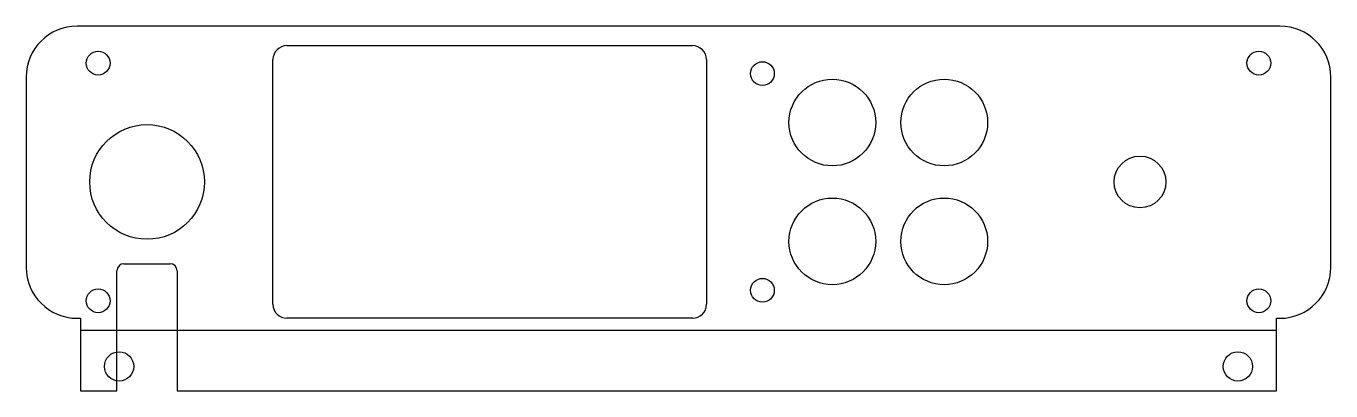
# Model space of a CAD drawing. Header units: millimetres. Extents: x -93 to 93, y -6 to 46.
import ezdxf

# ---------------------------------------------------------------- set-up
doc = ezdxf.new("R2010")
doc.units = ezdxf.units.MM
doc.layers.add('BEND', color=1, linetype='CONTINUOUS')
doc.layers.add('CUT', color=7, linetype='CONTINUOUS')

msp = doc.modelspace()

# ---------------------------------------------------------------- linework, layer by layer
at = {"layer": 'BEND'}
msp.add_line((-85.5, 2.8035), (85.5, 2.8035), dxfattribs=at)
at = {"layer": 'CUT'}
for p, q in [((86, 46.3), (-86, 46.3)), ((-56, 43.5), (2, 43.5)), ((-58, 6.5), (-58, 41.5)), ((4, 41.5), (4, 6.5)), ((-93.3, 39), (-93.3, 11.8)), ((93.3, 11.8), (93.3, 39)), ((-80.3, -5.8929), (-80.3, 11.3)), ((-79.3, 12.3), (-72.7, 12.3)), ((-71.7, 11.3), (-71.7, -5.8929)), ((-86, 4.5), (-85.5, 4.5)), ((-85.5, 4.5), (-85.5, -5.8929)), ((2, 4.5), (-56, 4.5)), ((85.5, -5.8929), (85.5, 4.5)), ((85.5, 4.5), (86, 4.5)), ((-85.5, -5.8929), (-80.3, -5.8929)), ((-71.7, -5.8929), (85.5, -5.8929))]:
    msp.add_line(p, q, dxfattribs=at)
for centre, radius in [((-83, 41), 1.7), ((12, 39.5), 1.7), ((83, 41), 1.7), ((22, 32.5), 6.2), ((38, 32.5), 6.2), ((-76, 24), 8.2), ((66, 24), 3.7), ((22, 15.5), 6.2), ((38, 15.5), 6.2), ((12, 8.5), 1.7), ((-83, 7), 1.7), ((83, 7), 1.7), ((-80, -2.3929), 2.1), ((80, -2.3929), 2.1)]:
    msp.add_circle(centre, radius, dxfattribs=at)
for centre, radius, start, end in [((-86, 39), 7.3, 90, 180), ((86, 39), 7.3, 0, 90), ((-56, 41.5), 2, 90, 180), ((2, 41.5), 2, 0, 90), ((-86, 11.8), 7.3, 180, -90), ((-79.3, 11.3), 1, 90, 180), ((-72.7, 11.3), 1, 0, 90), ((86, 11.8), 7.3, -90, 0), ((-56, 6.5), 2, 180, -90), ((2, 6.5), 2, -90, 0)]:
    msp.add_arc(centre, radius, start, end, dxfattribs=at)

doc.saveas('drawing.dxf')
